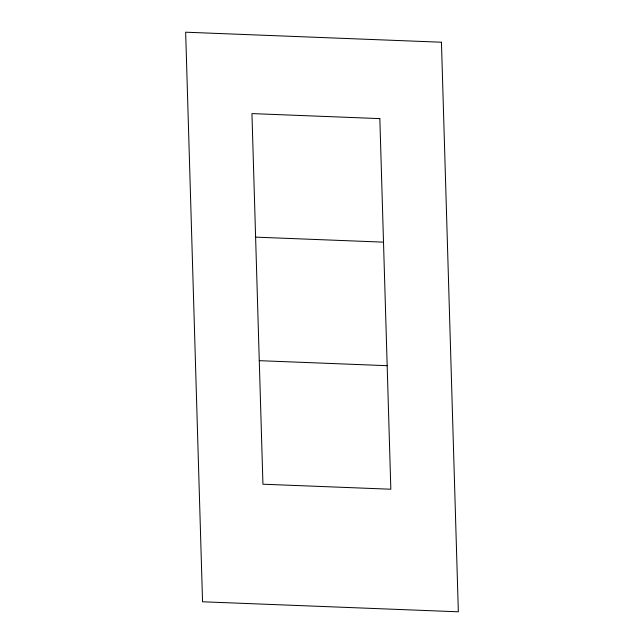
<?xml version="1.0" encoding="UTF-8"?>
<svg xmlns="http://www.w3.org/2000/svg" width="644" height="644" viewBox="0 0 644 644"><rect width="100%" height="100%" fill="white"/><g stroke="black" fill="none" stroke-linecap="round" stroke-linejoin="round"><path stroke-width="0.97" d="M255.612 237.137L383.502 242.144M259.274 360.672L387.165 365.687M441.446 42.222L185.657 32.2L202.554 601.778L458.343 611.8L441.446 42.222M379.839 118.609L251.941 113.594L262.937 484.216L390.836 489.223L379.839 118.609"/></g></svg>
